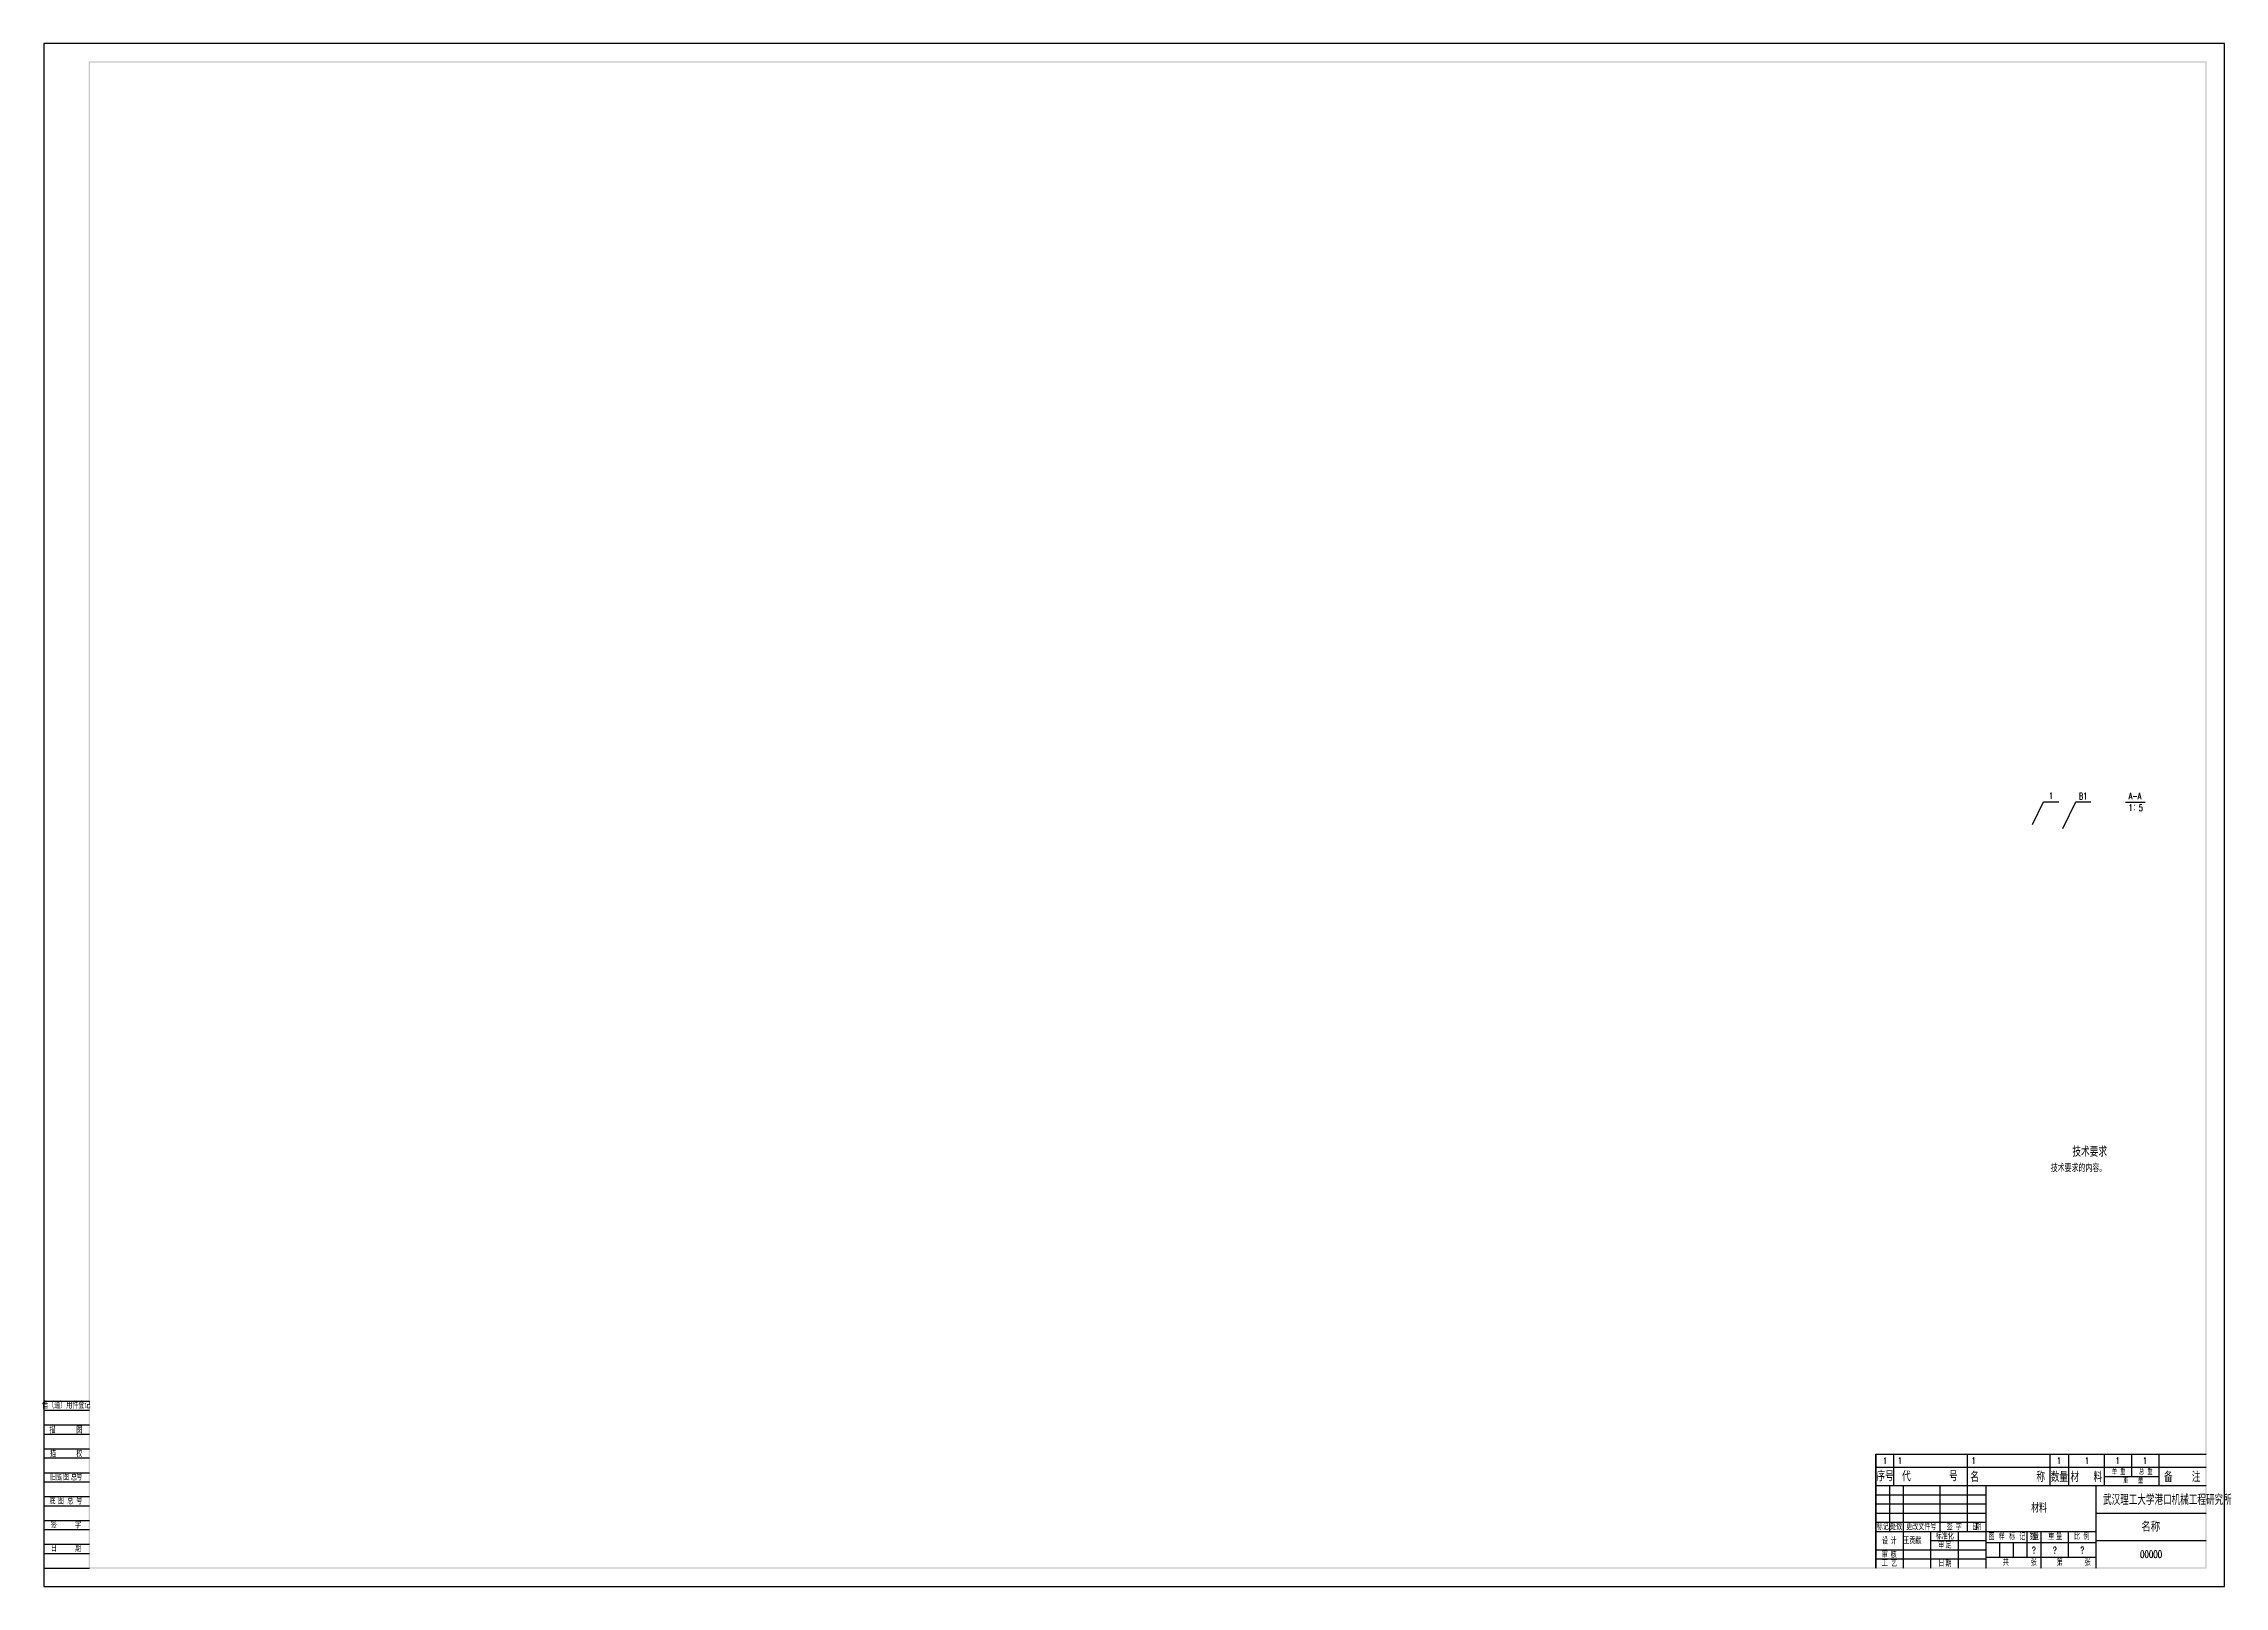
# Model space of a CAD drawing. Extents: x -406 to 783, y -59 to 782.
import ezdxf
from ezdxf.enums import TextEntityAlignment as Align

# ---------------------------------------------------------------- set-up
doc = ezdxf.new("R2010")
doc.units = 0
doc.header["$MEASUREMENT"] = 0
doc.layers.add('L1', color=2, linetype='CONTINUOUS', lineweight=35)
doc.layers.add('L3', color=4, linetype='CONTINUOUS')
doc.styles.add('HZ', font='txt', dxfattribs={"width": 0.7, "bigfont": 'hztxt'})
doc.styles.add('HZTXT', font='ROMANS', dxfattribs={"width": 0.7, "bigfont": 'HZTXT'})

msp = doc.modelspace()

# ---------------------------------------------------------------- linework, layer by layer
at = {"layer": 'L1'}
for p, q in [((593.2, -3.9), (593.2, 13.1)), ((593.2, -48.9), (593.2, -3.9))]:
    msp.add_line(p, q, dxfattribs=at)
msp.add_point((593.2, -3.9), dxfattribs=at)
for points in [[(772.8, 771.8), (773.5, 772.5), (-380.5, 771.8), (-381.2, 772.5)], [(-380.5, 771.8), (-381.2, 772.5), (-380.5, -48.9), (-381.2, -48.9)], [(772.8, -48.5), (773.5, -49.2), (772.8, 771.8), (773.5, 772.5)], [(-380.8, -48.5), (-380.8, -49.2), (772.8, -48.5), (773.5, -49.2)]]:
    msp.add_trace(points, dxfattribs=at)
at = {"layer": 'L3'}
for p, q in [((678.6, 356.4), (684.6, 368.8)), ((684.6, 368.8), (692.9, 368.8)), ((695, 354.2), (702.1, 368.8)), ((702.1, 368.8), (710.4, 368.8)), ((729.3, 368.6), (739.9, 368.6)), ((-405.8, 42.1), (-380.8, 42.1)), ((-405.8, 37.1), (-380.8, 37.1)), ((-405.8, 29.1), (-380.8, 29.1)), ((-405.8, 24.1), (-380.8, 24.1)), ((-405.8, 16.1), (-380.8, 16.1)), ((593.2, 13.1), (773.2, 13.1)), ((602.9, -3.9), (602.9, 13.1)), ((643.2, -3.9), (643.2, 13.1)), ((688.1, -3.9), (688.1, 13.1)), ((698.3, -3.9), (698.3, 13.1)), ((717.8, -3.9), (717.8, 13.1)), ((732.7, 1), (732.7, 13.1)), ((747.6, -3.9), (747.6, 13.1)), ((-405.8, 11.1), (-380.8, 11.1)), ((-405.8, 3.1), (-380.8, 3.1)), ((593.2, 6.1), (773.2, 6.1)), ((717.8, 1), (747.6, 1)), ((-405.8, -1.9), (-380.8, -1.9)), ((-405.8, -9.9), (-380.8, -9.9)), ((593.2, -3.9), (773.2, -3.9)), ((593.2, -8.9), (653.2, -8.9)), ((600.7, -28.9), (600.7, -3.9)), ((608.2, -48.9), (608.2, -3.9)), ((628.2, -28.9), (628.2, -3.9)), ((643.2, -28.9), (643.2, -3.9)), ((653.2, -48.9), (653.2, -3.9)), ((713.2, -48.9), (713.2, -3.9)), ((-405.8, -14.9), (-380.8, -14.9)), ((-405.8, -22.9), (-380.8, -22.9)), ((593.2, -13.9), (653.2, -13.9)), ((593.2, -18.9), (653.2, -18.9)), ((713.2, -18.9), (773.2, -18.9)), ((-405.8, -27.9), (-380.8, -27.9)), ((593.2, -23.9), (653.2, -23.9)), ((593.2, -28.9), (653.2, -28.9)), ((623.2, -48.9), (623.2, -28.9)), ((623.2, -33.9), (653.2, -33.9)), ((638.2, -48.9), (638.2, -28.9)), ((653.2, -28.9), (713.2, -28.9)), ((653.2, -34.9), (713.2, -34.9)), ((660.7, -42.9), (660.7, -34.9)), ((668.2, -42.9), (668.2, -34.9)), ((675.7, -42.9), (675.7, -28.9)), ((683.2, -48.9), (683.2, -28.9)), ((698.2, -42.9), (698.2, -28.9)), ((713.2, -33.9), (773.2, -33.9)), ((-405.8, -35.9), (-380.8, -35.9)), ((-405.8, -40.9), (-380.8, -40.9)), ((593.2, -38.9), (653.2, -38.9)), ((593.2, -43.9), (653.2, -43.9)), ((653.2, -42.9), (713.2, -42.9)), ((-405.8, -48.9), (-380.8, -48.9))]:
    msp.add_line(p, q, dxfattribs=at)
msp.add_lwpolyline([(-405.8, -58.9), (783.2, -58.9), (783.2, 782.1), (-405.8, 782.1)], close=True, dxfattribs=at)

# ---------------------------------------------------------------- texts
at = {"layer": 'L1', "style": 'HZTXT', "width": 0.7}
for s, height, p in [('序号', 5, (598.2, -1.5)), ('代        号', 5, (622.6, -1.5)), ('名            称', 5, (665, -1.9)), ('数量', 5, (693.2, -1.9)), ('材   料', 5, (707.9, -1.9)), ('单 重', 3, (725.5, 2)), ('重   量', 3, (733.4, -2.7)), ('总 重', 3, (740.3, 2)), ('备    注', 5, (760.2, -1.9))]:
    msp.add_text(s, height=height, dxfattribs=at).set_placement(p, align=Align.CENTER)
at = {"layer": 'L1', "style": 'HZTXT', "width": 0.6}
msp.add_text('武汉理工大学港口机械工程研究所', height=5.775, dxfattribs=at).set_placement((717, -14.5))
at = {"layer": 'L1', "style": 'HZTXT', "width": 0.7}
for s, height, p in [('名称', 5.5, (743, -26.3)), ('00000', 4, (743.2, -41.4))]:
    msp.add_text(s, height=height, dxfattribs=at).set_placement(p, align=Align.MIDDLE_CENTER)
at = {"layer": 'L3', "style": 'HZTXT', "width": 0.7}
for s, height, p in [('1', 3.5, (688.7, 372.1)), ('B1', 3.5, (706.1, 371.9)), ('材料 ', 4.5, (683.2, -16.3))]:
    msp.add_text(s, height=height, dxfattribs=at).set_placement(p, align=Align.MIDDLE_CENTER)
at = {"layer": 'L3', "width": 0.7}
for s, height, style, p in [('A-A', 3.5, 'HZTXT', (731, 370.2)), ('1：5', 3.5, 'HZTXT', (731, 363.8)), ('技术要求', 5, 'HZTXT', (700.3, 175.4)), ('技术要求的内容。', 4, 'HZTXT', (688.5, 167)), ('描', 3.5, 'HZTXT', (-402.6, 24.5)), ('描', 3.5, 'HZTXT', (-402.3, 11.7)), ('旧', 3.5, 'HZTXT', (-402.3, -1.1)), ('1', 3.5, 'HZTXT', (605.2, 7.9)), ('1', 3.5, 'HZTXT', (645.4, 7.9)), ('签', 3.5, 'HZTXT', (-401.9, -27.2)), ('设', 3.5, 'HZ', (596.5, -35.9)), ('审', 3.5, 'HZ', (627.1, -38.1)), ('签', 3.5, 'HZ', (631.8, -28.2)), ('日', 3.5, 'HZ', (645.5, -28.2)), ('数', 3.5, 'HZ', (677.1, -33.6)), ('重', 3.5, 'HZ', (687.1, -33.4)), ('比', 3.5, 'HZ', (701.2, -33.4)), ('日', 3.5, 'HZTXT', (-401.9, -40)), ('工', 3.5, 'HZ', (596.4, -48.1)), ('审', 3.5, 'HZ', (596.4, -43.4)), ('日', 3.5, 'HZ', (627.2, -48.1))]:
    msp.add_text(s, height=height, dxfattribs=dict(at, style=style)).set_placement(p)
for s, style, p in [('借（通）用件登记', 'HZTXT', (-393.5, 38.1)), ('底', 'HZTXT', (-397.4, -1.1)), ('图', 'HZTXT', (-393.5, -1.1)), ('总', 'HZTXT', (-389.3, -1.1)), ('1', 'HZTXT', (598.2, 7.9)), ('1', 'HZTXT', (693, 7.9)), ('1', 'HZTXT', (708.2, 7.9)), ('1', 'HZTXT', (724.9, 7.9)), ('1', 'HZTXT', (739.8, 7.9)), ('底', 'HZTXT', (-401, -14.1)), ('图', 'HZTXT', (-396.4, -14.1)), ('总', 'HZTXT', (-391.3, -14.1)), ('标记', 'HZ', (596.9, -28.2)), ('处数', 'HZ', (604.2, -28.2)), ('更改文件号', 'HZ', (617.9, -28.2)), ('标准化', 'HZ', (630.7, -33.3)), ('图 样 标 记', 'HZ', (664.6, -33.6)), ('共     张', 'HZ', (671.6, -47.6)), ('?', 'HZTXT', (679.3, -40.9)), ('?', 'HZTXT', (690.7, -40.9)), ('第     张', 'HZ', (701, -47.6)), ('?', 'HZTXT', (705.7, -40.9))]:
    msp.add_text(s, height=3.5, dxfattribs=dict(at, style=style)).set_placement(p, align=Align.CENTER)
for s, style, p in [(' 图', 'HZTXT', (-384.7, 24.5)), ('校', 'HZTXT', (-384.7, 11.7)), ('号', 'HZTXT', (-384.7, -1.1)), ('号', 'HZTXT', (-384.7, -14.1)), ('字', 'HZTXT', (-385.4, -27.2)), ('计', 'HZ', (604.5, -35.9)), ('王贡献', 'HZ', (618, -35.8)), ('定', 'HZ', (634.4, -38.1)), ('字', 'HZ', (640, -28.2)), ('期', 'HZ', (650.6, -28.2)), ('量', 'HZ', (682, -33.6)), ('量', 'HZ', (694.7, -33.4)), ('例', 'HZ', (709.6, -33.4)), ('期', 'HZTXT', (-385.4, -40)), ('核', 'HZ', (604.5, -43.4)), ('艺', 'HZ', (604.7, -48.1)), ('期', 'HZ', (634.4, -48.1))]:
    msp.add_text(s, height=3.5, dxfattribs=dict(at, style=style)).set_placement(p, align=Align.RIGHT)

doc.saveas('drawing.dxf')
